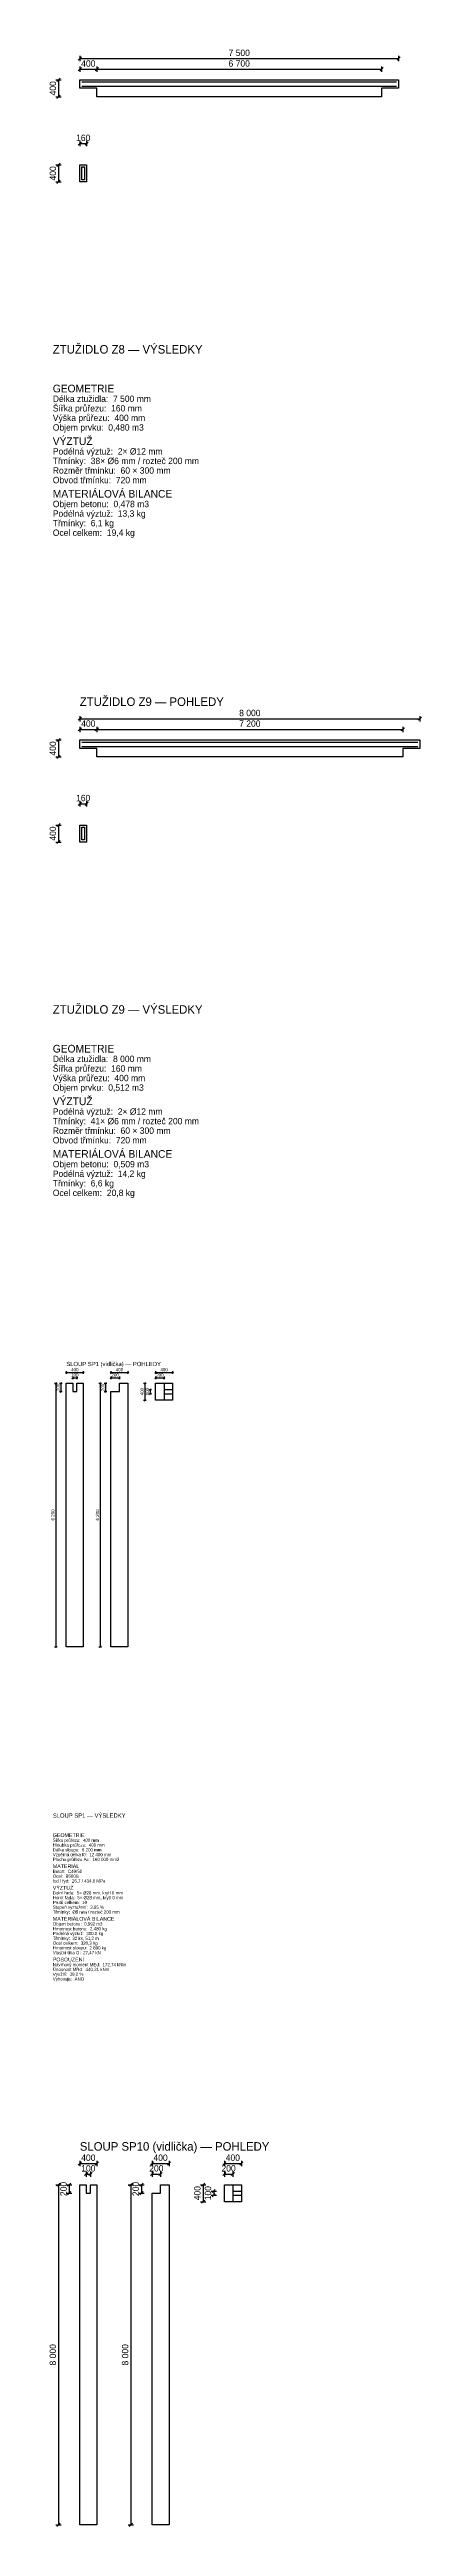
# Model space of a CAD drawing. Header units: millimetres. Extents: x -309 to 21690, y -1871722 to 127.
# Drawn here: x -77 to 8672, y -175812 to -117563 of the extents above; entities that cross this region are included whole.
import ezdxf
from ezdxf.enums import TextEntityAlignment as Align

# ---------------------------------------------------------------- set-up
doc = ezdxf.new("R2010")
doc.units = ezdxf.units.MM
for name, color, linetype in [('OPTICORS_BETON', 7, 'CONTINUOUS'), ('OPTICORS_KOTY', 3, 'CONTINUOUS'), ('OPTICORS_VYZTUZ', 1, 'CONTINUOUS')]:
    doc.layers.add(name, color=color, linetype=linetype)

msp = doc.modelspace()

# ---------------------------------------------------------------- linework, layer by layer
at = {"layer": 'OPTICORS_BETON'}
for p, q in [((2617.5, -148925), (2617.5, -149325)), ((2617.5, -149075), (2817.5, -149075)), ((2617.5, -149175), (2817.5, -149175)), ((4235, -167775), (4235, -168175)), ((4235, -167925), (4435, -167925)), ((4235, -168025), (4435, -168025))]:
    msp.add_line(p, q, dxfattribs=at)
for points in [[(635, -118275), (8135, -118275), (8135, -118475), (7735, -118475), (7735, -118675), (1035, -118675), (1035, -118475), (635, -118475)], [(635, -120275), (795, -120275), (795, -120675), (635, -120675)], [(635, -133800), (8635, -133800), (8635, -134000), (8235, -134000), (8235, -134200), (1035, -134200), (1035, -134000), (635, -134000)], [(635, -135800), (795, -135800), (795, -136200), (635, -136200)], [(317.5, -148925), (467.5, -148925), (467.5, -149125), (567.5, -149125), (567.5, -148925), (717.5, -148925), (717.5, -155125), (317.5, -155125)], [(1567.5, -148925), (1767.5, -148925), (1767.5, -155125), (1367.5, -155125), (1367.5, -149125), (1567.5, -149125)], [(2417.5, -148925), (2817.5, -148925), (2817.5, -149325), (2417.5, -149325)], [(635, -167775), (785, -167775), (785, -167975), (885, -167975), (885, -167775), (1035, -167775), (1035, -175775), (635, -175775)], [(2535, -167775), (2735, -167775), (2735, -175775), (2335, -175775), (2335, -167975), (2535, -167975)], [(4035, -167775), (4435, -167775), (4435, -168175), (4035, -168175)]]:
    msp.add_lwpolyline(points, close=True, dxfattribs=at)
at = {"layer": 'OPTICORS_KOTY'}
for p, q in [((97.5, -118312.5), (172.5, -118237.5)), ((597.5, -117812.5), (672.5, -117737.5)), ((597.5, -118062.5), (672.5, -117987.5)), ((635, -117712.5), (635, -117837.5)), ((635, -117775), (8135, -117775)), ((635, -117962.5), (635, -118087.5)), ((635, -118025), (1035, -118025)), ((997.5, -118062.5), (1072.5, -117987.5)), ((997.5, -118062.5), (1072.5, -117987.5)), ((1035, -117962.5), (1035, -118087.5)), ((1035, -117962.5), (1035, -118087.5)), ((1035, -118025), (7735, -118025)), ((7697.5, -118062.5), (7772.5, -117987.5)), ((7735, -117962.5), (7735, -118087.5)), ((8097.5, -117812.5), (8172.5, -117737.5)), ((8135, -117712.5), (8135, -117837.5)), ((72.5, -118275), (197.5, -118275)), ((72.5, -118675), (197.5, -118675)), ((97.5, -118712.5), (172.5, -118637.5)), ((135, -118275), (135, -118675)), ((597.5, -119812.5), (672.5, -119737.5)), ((635, -119712.5), (635, -119837.5)), ((635, -119775), (795, -119775)), ((757.5, -119812.5), (832.5, -119737.5)), ((795, -119712.5), (795, -119837.5)), ((72.5, -120275), (197.5, -120275)), ((97.5, -120312.5), (172.5, -120237.5)), ((135, -120275), (135, -120675)), ((72.5, -120675), (197.5, -120675)), ((97.5, -120712.5), (172.5, -120637.5)), ((597.5, -133337.5), (672.5, -133262.5)), ((635, -133237.5), (635, -133362.5)), ((635, -133300), (8635, -133300)), ((8597.5, -133337.5), (8672.5, -133262.5)), ((8635, -133237.5), (8635, -133362.5)), ((72.5, -133800), (197.5, -133800)), ((97.5, -133837.5), (172.5, -133762.5)), ((135, -133800), (135, -134200)), ((597.5, -133587.5), (672.5, -133512.5)), ((635, -133487.5), (635, -133612.5)), ((635, -133550), (1035, -133550)), ((997.5, -133587.5), (1072.5, -133512.5)), ((997.5, -133587.5), (1072.5, -133512.5)), ((1035, -133487.5), (1035, -133612.5)), ((1035, -133487.5), (1035, -133612.5)), ((1035, -133550), (8235, -133550)), ((8197.5, -133587.5), (8272.5, -133512.5)), ((8235, -133487.5), (8235, -133612.5)), ((72.5, -134200), (197.5, -134200)), ((97.5, -134237.5), (172.5, -134162.5)), ((597.5, -135337.5), (672.5, -135262.5)), ((635, -135237.5), (635, -135362.5)), ((635, -135300), (795, -135300)), ((757.5, -135337.5), (832.5, -135262.5)), ((795, -135237.5), (795, -135362.5)), ((72.5, -135800), (197.5, -135800)), ((72.5, -136200), (197.5, -136200)), ((97.5, -135837.5), (172.5, -135762.5)), ((97.5, -136237.5), (172.5, -136162.5)), ((135, -135800), (135, -136200)), ((36.25, -148925), (98.75, -148925)), ((48.75, -148943.75), (86.25, -148906.25)), ((67.5, -148925), (67.5, -155125)), ((161.25, -148925), (223.75, -148925)), ((173.75, -148943.75), (211.25, -148906.25)), ((173.75, -149143.75), (211.25, -149106.25)), ((192.5, -148925), (192.5, -149125)), ((298.75, -148693.75), (336.25, -148656.25)), ((317.5, -148643.75), (317.5, -148706.25)), ((317.5, -148675), (717.5, -148675)), ((448.75, -148818.75), (486.25, -148781.25)), ((467.5, -148768.75), (467.5, -148831.25)), ((467.5, -148800), (567.5, -148800)), ((548.75, -148818.75), (586.25, -148781.25)), ((567.5, -148768.75), (567.5, -148831.25)), ((698.75, -148693.75), (736.25, -148656.25)), ((717.5, -148643.75), (717.5, -148706.25)), ((1086.25, -148925), (1148.75, -148925)), ((1098.75, -148943.75), (1136.25, -148906.25)), ((1117.5, -148925), (1117.5, -155125)), ((1211.25, -148925), (1273.75, -148925)), ((1223.75, -148943.75), (1261.25, -148906.25)), ((1223.75, -149143.75), (1261.25, -149106.25)), ((1242.5, -148925), (1242.5, -149125)), ((1348.75, -148693.75), (1386.25, -148656.25)), ((1348.75, -148818.75), (1386.25, -148781.25)), ((1367.5, -148643.75), (1367.5, -148706.25)), ((1367.5, -148675), (1767.5, -148675)), ((1367.5, -148768.75), (1367.5, -148831.25)), ((1367.5, -148800), (1567.5, -148800)), ((1548.75, -148818.75), (1586.25, -148781.25)), ((1567.5, -148768.75), (1567.5, -148831.25)), ((1748.75, -148693.75), (1786.25, -148656.25)), ((1767.5, -148643.75), (1767.5, -148706.25)), ((2136.25, -148925), (2198.75, -148925)), ((2148.75, -148943.75), (2186.25, -148906.25)), ((2167.5, -148925), (2167.5, -149325)), ((2261.25, -149075), (2323.75, -149075)), ((2273.75, -149093.75), (2311.25, -149056.25)), ((2292.5, -149075), (2292.5, -149175)), ((2398.75, -148693.75), (2436.25, -148656.25)), ((2398.75, -148818.75), (2436.25, -148781.25)), ((2417.5, -148643.75), (2417.5, -148706.25)), ((2417.5, -148675), (2817.5, -148675)), ((2417.5, -148768.75), (2417.5, -148831.25)), ((2417.5, -148800), (2617.5, -148800)), ((2598.75, -148818.75), (2636.25, -148781.25)), ((2617.5, -148768.75), (2617.5, -148831.25)), ((2798.75, -148693.75), (2836.25, -148656.25)), ((2817.5, -148643.75), (2817.5, -148706.25)), ((161.25, -149125), (223.75, -149125)), ((1211.25, -149125), (1273.75, -149125)), ((2136.25, -149325), (2198.75, -149325)), ((2148.75, -149343.75), (2186.25, -149306.25)), ((2261.25, -149175), (2323.75, -149175)), ((2273.75, -149193.75), (2311.25, -149156.25)), ((36.25, -155125), (98.75, -155125)), ((48.75, -155143.75), (86.25, -155106.25)), ((1086.25, -155125), (1148.75, -155125)), ((1098.75, -155143.75), (1136.25, -155106.25)), ((97.5, -167812.5), (172.5, -167737.5)), ((347.5, -167812.5), (422.5, -167737.5)), ((597.5, -167312.5), (672.5, -167237.5)), ((635, -167212.5), (635, -167337.5)), ((635, -167275), (1035, -167275)), ((747.5, -167562.5), (822.5, -167487.5)), ((785, -167462.5), (785, -167587.5)), ((785, -167525), (885, -167525)), ((847.5, -167562.5), (922.5, -167487.5)), ((885, -167462.5), (885, -167587.5)), ((997.5, -167312.5), (1072.5, -167237.5)), ((1035, -167212.5), (1035, -167337.5)), ((1797.5, -167812.5), (1872.5, -167737.5)), ((2047.5, -167812.5), (2122.5, -167737.5)), ((2297.5, -167312.5), (2372.5, -167237.5)), ((2297.5, -167562.5), (2372.5, -167487.5)), ((2335, -167212.5), (2335, -167337.5)), ((2335, -167275), (2735, -167275)), ((2335, -167462.5), (2335, -167587.5)), ((2335, -167525), (2535, -167525)), ((2497.5, -167562.5), (2572.5, -167487.5)), ((2535, -167462.5), (2535, -167587.5)), ((2697.5, -167312.5), (2772.5, -167237.5)), ((2735, -167212.5), (2735, -167337.5)), ((3497.5, -167812.5), (3572.5, -167737.5)), ((3997.5, -167312.5), (4072.5, -167237.5)), ((3997.5, -167562.5), (4072.5, -167487.5)), ((4035, -167212.5), (4035, -167337.5)), ((4035, -167275), (4435, -167275)), ((4035, -167462.5), (4035, -167587.5)), ((4035, -167525), (4235, -167525)), ((4197.5, -167562.5), (4272.5, -167487.5)), ((4235, -167462.5), (4235, -167587.5)), ((4397.5, -167312.5), (4472.5, -167237.5)), ((4435, -167212.5), (4435, -167337.5)), ((72.5, -167775), (197.5, -167775)), ((135, -167775), (135, -175775)), ((322.5, -167775), (447.5, -167775)), ((322.5, -167975), (447.5, -167975)), ((347.5, -168012.5), (422.5, -167937.5)), ((385, -167775), (385, -167975)), ((1772.5, -167775), (1897.5, -167775)), ((1835, -167775), (1835, -175775)), ((2022.5, -167775), (2147.5, -167775)), ((2022.5, -167975), (2147.5, -167975)), ((2047.5, -168012.5), (2122.5, -167937.5)), ((2085, -167775), (2085, -167975)), ((3472.5, -167775), (3597.5, -167775)), ((3472.5, -168175), (3597.5, -168175)), ((3497.5, -168212.5), (3572.5, -168137.5)), ((3535, -167775), (3535, -168175)), ((3722.5, -167925), (3847.5, -167925)), ((3722.5, -168025), (3847.5, -168025)), ((3747.5, -167962.5), (3822.5, -167887.5)), ((3747.5, -168062.5), (3822.5, -167987.5)), ((3785, -167925), (3785, -168025)), ((72.5, -175775), (197.5, -175775)), ((97.5, -175812.5), (172.5, -175737.5)), ((1772.5, -175775), (1897.5, -175775)), ((1797.5, -175812.5), (1872.5, -175737.5))]:
    msp.add_line(p, q, dxfattribs=at)
at = {"layer": 'OPTICORS_VYZTUZ'}
for p, q in [((685, -118325), (8085, -118325)), ((685, -118425), (8085, -118425)), ((685, -133850), (8585, -133850)), ((685, -133950), (8585, -133950))]:
    msp.add_line(p, q, dxfattribs=at)
for points in [[(685, -120325), (745, -120325), (745, -120625), (685, -120625)], [(685, -135850), (745, -135850), (745, -136150), (685, -136150)]]:
    msp.add_lwpolyline(points, close=True, dxfattribs=at)
for centre in [(691, -120331), (739, -120331), (691, -135856), (739, -135856)]:
    msp.add_circle(centre, 6, dxfattribs=at)

# ---------------------------------------------------------------- texts
at = {"layer": 'OPTICORS_KOTY'}
for s, height, p in [('7 500', 150, (4385, -117640)), ('400', 150, (835, -117890)), ('6 700', 150, (4385, -117890)), ('160', 150, (715, -119640)), ('400', 150, (835, -133415)), ('8 000', 150, (4635, -133165)), ('7 200', 150, (4635, -133415)), ('160', 150, (715, -135165)), ('400', 75, (517.5, -148607.5)), ('100', 75, (517.5, -148732.5)), ('200', 75, (1467.5, -148732.5)), ('400', 75, (1567.5, -148607.5)), ('200', 75, (2517.5, -148732.5)), ('400', 75, (2617.5, -148607.5)), ('400', 150, (835, -167140)), ('400', 150, (2535, -167140)), ('400', 150, (4235, -167140)), ('100', 150, (835, -167390)), ('200', 150, (2435, -167390)), ('200', 150, (4135, -167390))]:
    msp.add_text(s, height=height, dxfattribs=at).set_placement(p, align=Align.MIDDLE)
for s, height, p in [('400', 150, (0, -118475)), ('400', 150, (0, -120475)), ('400', 150, (0, -134000)), ('400', 150, (0, -136000)), ('200', 75, (125, -149025)), ('200', 75, (1175, -149025)), ('400', 75, (2100, -149125)), ('100', 75, (2225, -149125)), ('6 200', 75, (0, -152025)), ('6 200', 75, (1050, -152025)), ('200', 150, (250, -167875)), ('200', 150, (1950, -167875)), ('400', 150, (3400, -167975)), ('100', 150, (3650, -167975)), ('8 000', 150, (0, -171775)), ('8 000', 150, (1700, -171775))]:
    msp.add_text(s, height=height, rotation=90, dxfattribs=at).set_placement(p, align=Align.MIDDLE)
for s, height, p in [('ZTUŽIDLO Z8 — VÝSLEDKY', 200, (0, -124712.5)), ('GEOMETRIE', 180, (0, -125625)), ('Délka ztužidla:  7 500 mm', 150, (0, -125850)), ('Výška průřezu:  400 mm', 150, (0, -126300)), ('Šířka průřezu:  160 mm', 150, (0, -126075)), ('Objem prvku:  0,480 m3', 150, (0, -126525)), ('VÝZTUŽ', 180, (0, -126862.5)), ('Podélná výztuž:  2× %%c12 mm', 150, (0, -127087.5)), ('Třmínky:  38× %%c6 mm / rozteč 200 mm', 150, (0, -127312.5)), ('Rozměr třmínku:  60 × 300 mm', 150, (0, -127537.5)), ('Obvod třmínku:  720 mm', 150, (0, -127762.5)), ('MATERIÁLOVÁ BILANCE', 180, (0, -128100)), ('Třmínky:  6,1 kg', 150, (0, -128775)), ('Objem betonu:  0,478 m3', 150, (0, -128325)), ('Podélná výztuž:  13,3 kg', 150, (0, -128550)), ('Ocel celkem:  19,4 kg', 150, (0, -129000)), ('ZTUŽIDLO Z9 — POHLEDY', 200, (635, -133000)), ('ZTUŽIDLO Z9 — VÝSLEDKY', 200, (0, -140237.5)), ('Šířka průřezu:  160 mm', 150, (0, -141600)), ('GEOMETRIE', 180, (0, -141150)), ('Délka ztužidla:  8 000 mm', 150, (0, -141375)), ('Výška průřezu:  400 mm', 150, (0, -141825)), ('Objem prvku:  0,512 m3', 150, (0, -142050)), ('VÝZTUŽ', 180, (0, -142387.5)), ('Třmínky:  41× %%c6 mm / rozteč 200 mm', 150, (0, -142837.5)), ('Podélná výztuž:  2× %%c12 mm', 150, (0, -142612.5)), ('Obvod třmínku:  720 mm', 150, (0, -143287.5)), ('Rozměr třmínku:  60 × 300 mm', 150, (0, -143062.5)), ('Objem betonu:  0,509 m3', 150, (0, -143850)), ('MATERIÁLOVÁ BILANCE', 180, (0, -143625)), ('Třmínky:  6,6 kg', 150, (0, -144300)), ('Ocel celkem:  20,8 kg', 150, (0, -144525)), ('Podélná výztuž:  14,2 kg', 150, (0, -144075)), ('SLOUP SP1 (vidlička) — POHLEDY', 100, (317.5, -148525)), ('SLOUP SP1 — VÝSLEDKY', 100, (0, -159143.75)), ('GEOMETRIE', 90, (0, -159600)), ('Vzpěrná délka l0:  12 400 mm', 75, (0, -160050)), ('Šířka průřezu:  400 mm', 75, (0, -159712.5)), ('Hloubka průřezu:  400 mm', 75, (0, -159825)), ('Délka sloupu:  6 200 mm', 75, (0, -159937.5)), ('Plocha průřezu Ac:  160 000 mm2', 75, (0, -160162.5)), ('VÝZTUŽ', 90, (0, -160837.5)), ('fcd / fyd:  26,7 / 434,8 MPa', 75, (0, -160668.75)), ('Ocel:  B500B', 75, (0, -160556.25)), ('Beton:  C40/50', 75, (0, -160443.75)), ('MATERIÁL', 90, (0, -160331.25)), ('Třmínky:  %%c8 mm / rozteč 200 mm', 75, (0, -161400)), ('Stupeň vyztužení:  3,85 %', 75, (0, -161287.5)), ('Dolní řada:  5× %%c28 mm, krytí 0 mm', 75, (0, -160950)), ('Horní řada:  5× %%c28 mm, krytí 0 mm', 75, (0, -161062.5)), ('Prutů celkem:  10', 75, (0, -161175)), ('Objem betonu:  0,992 m3', 75, (0, -161681.25)), ('Hmotnost betonu:  2 480 kg', 75, (0, -161793.75)), ('Podélná výztuž:  300,0 kg', 75, (0, -161906.25)), ('MATERIÁLOVÁ BILANCE', 90, (0, -161568.75)), ('Vlastní tíha G:  27,47 kN', 75, (0, -162356.25)), ('Třmínky:  32 ks, 51,2 m', 75, (0, -162018.75)), ('Ocel celkem:  320,3 kg', 75, (0, -162131.25)), ('Hmotnost sloupu:  2 800 kg', 75, (0, -162243.75)), ('POSOUZENÍ', 90, (0, -162525)), ('Využití:  39,2 %', 75, (0, -162862.5)), ('Vyhovuje:  ANO', 75, (0, -162975)), ('Únosnost MRd:  440,31 kNm', 75, (0, -162750)), ('Návrhový moment MEd:  172,74 kNm', 75, (0, -162637.5)), ('SLOUP SP10 (vidlička) — POHLEDY', 200, (635, -166975))]:
    msp.add_text(s, height=height, dxfattribs=at).set_placement(p)

doc.saveas('drawing.dxf')
